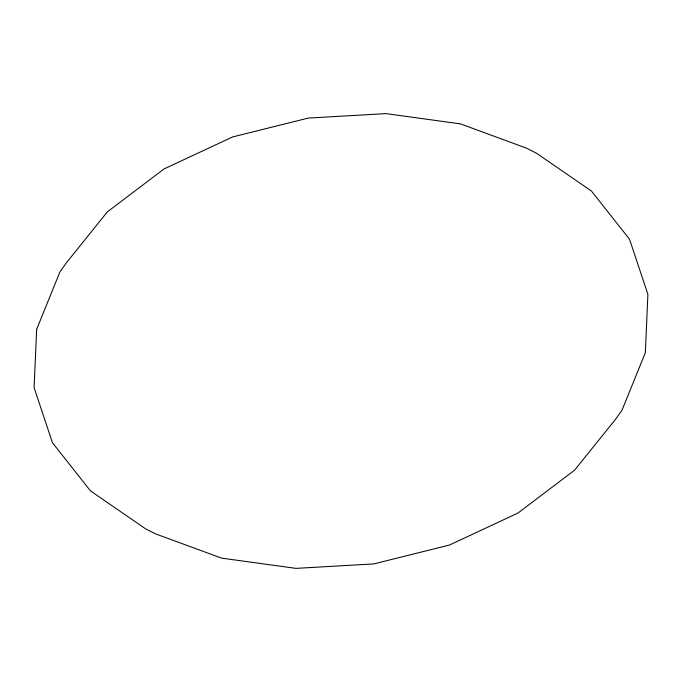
<?xml version="1.0" encoding="UTF-8"?>
<svg xmlns="http://www.w3.org/2000/svg" width="682" height="682" viewBox="0 0 682 682"><rect width="100%" height="100%" fill="white"/><g stroke="black" fill="none" stroke-linecap="round" stroke-linejoin="round"><path stroke-width="1.02" d="M36.649 329.372L34.1 387.649L52.463 442.737L90.493 490.895L145.59 528.84L155.428 533.827L221.514 558.115L295.962 568.379L373.693 563.929L449.412 545.054L517.953 513.06L574.662 470.111L615.658 419.14L622.061 410.104L645.351 352.628L647.9 294.351L629.537 239.263L591.507 191.105L536.41 153.16L526.572 148.173L460.486 123.885L386.038 113.621L308.307 118.071L232.588 136.946L164.047 168.94L107.338 211.889L66.342 262.86L59.939 271.896L36.649 329.372"/></g></svg>
